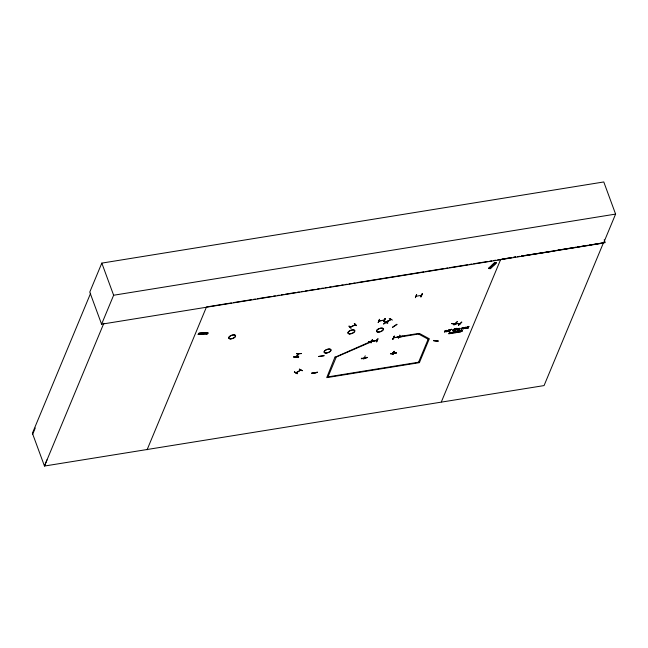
<?xml version="1.0" encoding="UTF-8"?>
<svg xmlns="http://www.w3.org/2000/svg" width="648" height="648" viewBox="0 0 648 648"><rect width="100%" height="100%" fill="white"/><g stroke="black" fill="none" stroke-linecap="round" stroke-linejoin="round"><path stroke-width="0.97" d="M457.277 321.805L453.843 324.996L457.237 321.586M387.796 322.761C388.079 323.733 383.867 322.21 384.685 321.343M451.591 332.756C451.81 331.25 454.912 333.671 450.903 333.21M297.359 373.345L297.197 373.766L294.451 371.806M297.4 373.588L294.33 372.163M457.31 328.601L457.367 329.751L458.573 328.682L458.679 329.54L459.724 328.212M296.282 356.862L298.841 353.776M348.908 326.317L351.135 328.252L349.102 325.928M371.191 342.768L372.543 339.455M372.341 339.755L370.956 342.849L372.349 339.763M392.963 339.228L394.349 336.166M363.739 359.17L365.245 355.793M379.469 319.245L378.254 322.51M379.534 319.464L378.23 322.55L379.598 319.505M415.417 297.707L416.47 294.71M198.199 334.409L207.255 333.817M207.733 333.307L198.839 333.566L207.911 333.08L199.017 333.153L198.199 334.214M199.025 333.347L208 332.967M208.016 332.934L207.101 334.004M317.204 372.009C317.755 372.632 311.542 374.277 311.866 372.851M317.228 372.438L311.891 373.289M367.043 357.728C356.238 358.968 363.099 359.324 367.019 357.291M396.171 353.006L390.825 353.832L396.22 352.828M458.76 330.901C456.33 331.039 460.161 332.764 457.156 332.149M460.21 323.765L455.771 323.384M350.131 327.183L355.29 324.842L350.228 327.127M354.853 325.069L354.569 324.51L355.282 324.745M448.837 333.615L450.409 333.59L450.895 332.554A0.899 0.413 -20.2 0 0 450.514 332.473A1.037 0.478 -20.2 0 0 449.777 332.659L449.68 332.392M198.879 333.42L198.863 333.356M298.655 356.635C299.149 357.323 293.212 358.125 293.819 356.684M293.876 356.935L298.752 356.91M32.748 434.176L35.259 427.98M46.98 459.837L44.469 466.042L544.061 385.584L603.458 242.781L593.576 244.377M101.817 263.112L89.772 292.07L101.59 324.194L603.555 243.049L615.6 214.091L603.782 181.958L101.817 263.112L113.635 295.237L101.59 324.194M90.631 293.236L32.4 433.245L44.469 466.042L103.866 323.231M147.088 449.761L206.485 306.95L231.417 302.924M335.089 356.773L326.73 377.638L419.369 362.661L429.203 339.034L428.158 339.204L418.559 334.012L400.723 336.887L400.829 335.891M327.767 377.468L336.28 357.008L371.417 341.788L371.118 341.35L335.235 357.178M384.321 320.104L378.999 321.084M383.948 321.635C386.37 314.199 384.855 322.016 383.567 321.44M416.696 294.638L415.384 297.497M416.154 296.274L421.484 295.302M422.164 293.787C418.106 303.718 425.396 287.331 420.73 296.63M418.584 362.232L428.158 339.204L429.073 338.661L419.467 333.469L418.559 334.012L418.81 333.412L400.974 336.296M447.047 331.266L446.739 331.727C447.339 327.945 447.663 333.752 448.457 330.035M448.813 329.97L448.351 331.339L447.152 331.533M450.093 329.565L449.242 329.986L449.218 329.532M450.465 329.508L449.591 331.266L450.19 329.832M448.934 333.882L449.542 331.922M449.712 332.829C452.053 332.116 448.578 335.129 449.615 332.562M449.777 332.659L449.898 331.865M450.563 329.775L451.494 329.16M452.547 332.464L451.178 332.975L451.494 332.497M451 333.477L451 332.991M454.645 328.585L453.681 330.601C454.888 329.071 452.523 329.565 452.733 330.755L452.377 330.812C452.191 329.046 454.661 330.002 454.289 328.641M455.649 329.022C456.241 329.848 454.256 331.185 454.289 330.043M455.293 329.087L454.742 329.459L454.71 329.022M455.398 329.354L454.402 330.302M454.807 329.289L455.868 328.504L455.755 329.289M455.155 331.015L454.191 333.031L454.305 332.254M453.762 331.687L454.491 332.327L454.799 331.071M456.062 329.087L455.609 328.828M456.629 328.706L455.86 330.253L456.273 328.771M456.516 328.625C457.439 328.455 456.192 329.233 456.419 328.358M454.904 332.359L455.957 332.546L456.395 331.857L455.358 331.768L456.403 331.557L456.427 332.473A0.883 0.405 -20.2 0 1 455.909 332.74L454.904 332.853L454.92 332.351M457.253 332.416L456.848 332.602L457.431 331.484M457.464 331.906C459.448 331.484 456.937 333.185 457.367 331.638M457.537 331.744L458.857 331.169M459.999 330.836C460.59 331.654 458.606 332.999 458.63 331.849M459.643 330.893L459.084 331.266L459.059 330.828M459.74 331.16L458.752 332.116M459.157 331.096L459.861 330.375M460.218 330.318L460.412 330.893L459.959 330.642M461.992 331.144C456.638 333.461 464.584 330.01 460.696 330.253M467.321 327.062C466.787 326.147 468.342 327.823 468.407 326.608M468.383 327.677C467.087 329.459 466.463 327.337 468.504 326.876M468.512 327.937C465.75 328.52 469.144 327.281 468.852 326.357M441.361 401.873L500.693 259.386M318.848 356.497L324.211 355.671L318.695 356.424M368.518 341.699L373.856 340.856M397.742 337.26L403.153 336.239L397.637 336.992M390.833 353.865L390.809 353.427M393.36 352.909L392.761 353.136L392.599 352.634M392.955 354.432C395.45 347.004 393.879 354.788 392.583 354.237M396.171 353.014L396.147 352.577M371.75 340.848L372.349 340.637M372.438 341.253L372.438 340.783M376.529 340.273L377.079 339.925L377.29 340.411L369.425 341.561M376.747 340.621L376.529 340.03L376.828 340.451M378.027 338.88L376.577 342.006L377.865 338.653M394.13 336.207L392.729 339.333L394.413 336.199M399.638 335.138L400.027 335.356L398.358 338.418M296.703 356.635L296.339 356.117L296.541 356.57M299.003 353.8L296.525 356.862M433.698 340.848L438.145 340.889M452.644 332.732L451.113 333.25M354.715 325.004L354.991 324.324M488.673 268.377L494.602 262.667L496.23 262.942L490.269 268.661L488.673 268.377L494.886 262.691L489.119 268.539M489.807 268.62L490.285 268.669M490.139 268.515L496.101 262.869M453.948 324.097L453.673 324.365M199.106 334.19L199.924 333.129M199.706 334.174L200.524 333.104M200.605 334.141L201.423 333.08M201.407 334.117L202.225 333.056M202.314 334.093L203.132 333.031M206.177 333.979L207.004 332.918M384.709 321.619L387.82 323.036M458.347 329.565L458.768 329.783L459.821 328.479M296.533 353.759L301.514 353.533L296.436 353.492M294.5 372.057L297.456 373.613M457.156 331.395L458.492 330.909M386.281 322.275L390.825 319.44L390.525 319.019M390.655 318.97L390.914 319.529L386.394 322.339M456.978 329.783L457.407 330.002L458.177 328.455M295.966 372.786L300.753 370.089L296.071 372.859M460.995 328.52L461.433 328.228M459.651 323.838L460.104 323.879L455.657 323.514M458.436 325.134L461.797 322.202M458.565 325.361L461.716 321.999M488.892 268.515L494.886 262.691M489.783 268.604L495.777 262.78M490.001 268.645L496.068 262.805M296.46 356.643L296.371 356.108M364.5 357.647L365.31 357.445L364.775 357.647M378.983 320.979L384.264 320.12M420.892 295.407L421.419 295.318M364.719 357.542L365.148 357.591M355.282 324.859L355.177 324.348M393.741 337.689L399.022 336.871M399.014 337.001L393.692 337.794M445.387 330.529L445.816 331.169L446.861 330.286M444.471 331.808L445.014 332.003L445.622 331.193M444.577 332.076L445.468 331.071M445.719 331.46L446.456 331.768L445.978 331.29L446.958 330.553M452.693 332.991L454.41 332.521M452.798 333.258L453.981 332.124M387.974 321.157L383.519 324.049L387.877 320.89M396.876 324.243L392.51 327.175M421.014 295.375L421.33 295.456M393.239 353.039L392.777 353.103M372.09 341.18L371.822 340.726L372.017 341.334L377.168 340.54M392.437 320.088L389.229 318.484M355.258 324.891L355.12 324.381M456.151 323.538L455.714 323.53M462.113 331.411L460.607 331.703L462.445 330.423A0.972 0.446 -20.2 0 0 462.04 330.253L460.793 330.521M354.626 323.611L356.57 325.677L354.245 323.49M296.541 353.687L301.514 353.541M451.753 323.716L456.111 324.186M113.635 295.237L615.6 214.091M233.418 302.6L251.367 299.7M253.36 299.376L255.353 299.052M257.353 298.728L271.31 296.476M273.31 296.152L275.303 295.828M277.295 295.504L279.288 295.18M281.289 294.864L283.281 294.54M285.274 294.216L295.245 292.604M297.246 292.28L299.238 291.956M301.231 291.632L303.224 291.317M305.224 290.993L307.217 290.669M309.209 290.344L315.195 289.381M317.188 289.057L319.181 288.733M321.181 288.409L323.174 288.093M325.166 287.769L327.159 287.445M329.16 287.121L331.152 286.797M333.145 286.481L339.131 285.509M341.123 285.185L343.116 284.861M345.117 284.545L347.109 284.221M349.102 283.897L351.095 283.573M353.095 283.249L355.088 282.933M357.08 282.609L423.905 271.804M425.898 271.48L443.848 268.58M445.84 268.256L447.841 267.932M449.834 267.616L467.783 264.708M469.776 264.392L471.776 264.068M473.769 263.744L487.733 261.484M489.726 261.16L491.719 260.844M493.711 260.52L495.712 260.196M497.705 259.872L499.697 259.548M511.564 257.637L501.682 259.232L511.669 257.629M513.54 257.313L515.516 256.997M517.493 256.673L519.469 256.357M521.446 256.033L552.177 251.351M554.056 250.768L556.033 250.444M558.009 250.128L559.985 249.804M561.962 249.488L575.789 247.253M577.765 246.929L579.741 246.613M581.718 246.289L583.694 245.973M585.67 245.649L587.647 245.333M589.623 245.017L591.6 244.693M449.315 329.8L451.591 329.427M462.259 327.702L463.377 329.038L462.162 327.434M467.394 326.876L468.95 326.624M444.982 330.593L445.484 330.796M456.824 328.293L457.407 328.868M453.317 331.752L453.859 331.954M328.018 376.877L419.62 362.062M513.662 257.305L515.654 256.989M517.647 256.665L519.639 256.349M521.64 256.025L523.633 255.709M525.625 255.385L605.216 242.603L604.179 239.792M397.734 337.187L403.08 336.344M373.953 341.051L368.607 341.893M367.092 357.542L361.706 358.571L361.681 358.133M390.874 353.703L396.244 352.844M311.882 373.248L317.301 372.276M299.522 369.101L302.405 370.672M299.287 369.198L302.195 370.753M207.352 333.785L198.191 334.214M293.771 357.072L298.606 357.072M493.995 263.25L495.461 263.388M493.59 263.639L495.064 263.776M492.99 264.214L494.465 264.352M492.456 264.732L493.93 264.87M491.856 265.307L493.33 265.445M489.272 267.794L490.747 267.932M372.56 341.107L372.292 340.637M385.009 318.589L383.729 321.659M394.024 351.378L392.745 354.456M396.981 324.494L392.599 327.378M495.031 262.845L494.554 262.796M453.422 332.019L454.078 332.392M445.079 330.861L445.565 331.339M458.582 329.273L458.768 329.783M455.998 323.992L451.64 323.514M457.269 329.484L457.407 330.002M433.787 340.419L438.242 341.156L433.836 340.637M390.76 319.019L390.93 319.488M390.209 319.213L390.323 319.756M376.48 340.135L376.658 340.605M458.314 328.981L458.444 329.832M457.051 328.925L457.083 330.051M462.348 328.585C461.246 330.691 460.323 327.864 462.348 328.585M464.721 327.532C463.644 329.621 462.704 326.803 464.721 327.532M465.159 328.261C466.641 329.33 466.358 325.515 465.159 328.261M464.802 328.236C466.86 330.14 467.03 324.753 464.802 328.236M461.303 328.949L462 328.609L461.303 328.949M463.676 327.896L464.373 327.548L463.676 327.896M378.351 332.141A3.605 1.652 -20.2 0 0 383.414 329.135A3.605 1.652 -20.2 0 0 378.189 329.184A3.605 1.652 -20.2 0 0 378.351 332.141M378.302 332.035A3.613 1.652 -20.2 0 0 383.373 329.022A3.613 1.652 -20.2 0 0 378.14 329.062A3.613 1.652 -20.2 0 0 378.302 332.035M349.774 333.923A3.605 1.652 -20.2 0 0 354.837 330.917A3.605 1.652 -20.2 0 0 349.612 330.966A3.605 1.652 -20.2 0 0 349.774 333.923M349.726 333.801A3.613 1.652 -20.2 0 0 354.796 330.788A3.613 1.652 -20.2 0 0 349.564 330.828A3.613 1.652 -20.2 0 0 349.726 333.801M230.526 338.864A3.605 1.652 -20.2 0 0 235.589 335.858A3.605 1.652 -20.2 0 0 230.364 335.907A3.605 1.652 -20.2 0 0 230.526 338.864A3.605 1.652 -20.2 0 0 235.589 335.867A3.605 1.652 -20.2 0 0 230.364 335.907A3.605 1.652 -20.2 0 0 230.526 338.872M325.944 353.079A3.605 1.652 -20.2 0 0 331.007 350.074A3.605 1.652 -20.2 0 0 325.774 350.123A3.605 1.652 -20.2 0 0 325.944 353.079M325.887 352.949A3.613 1.652 -20.2 0 0 330.958 349.944A3.613 1.652 -20.2 0 0 325.725 349.985A3.613 1.652 -20.2 0 0 325.887 352.949"/></g></svg>
